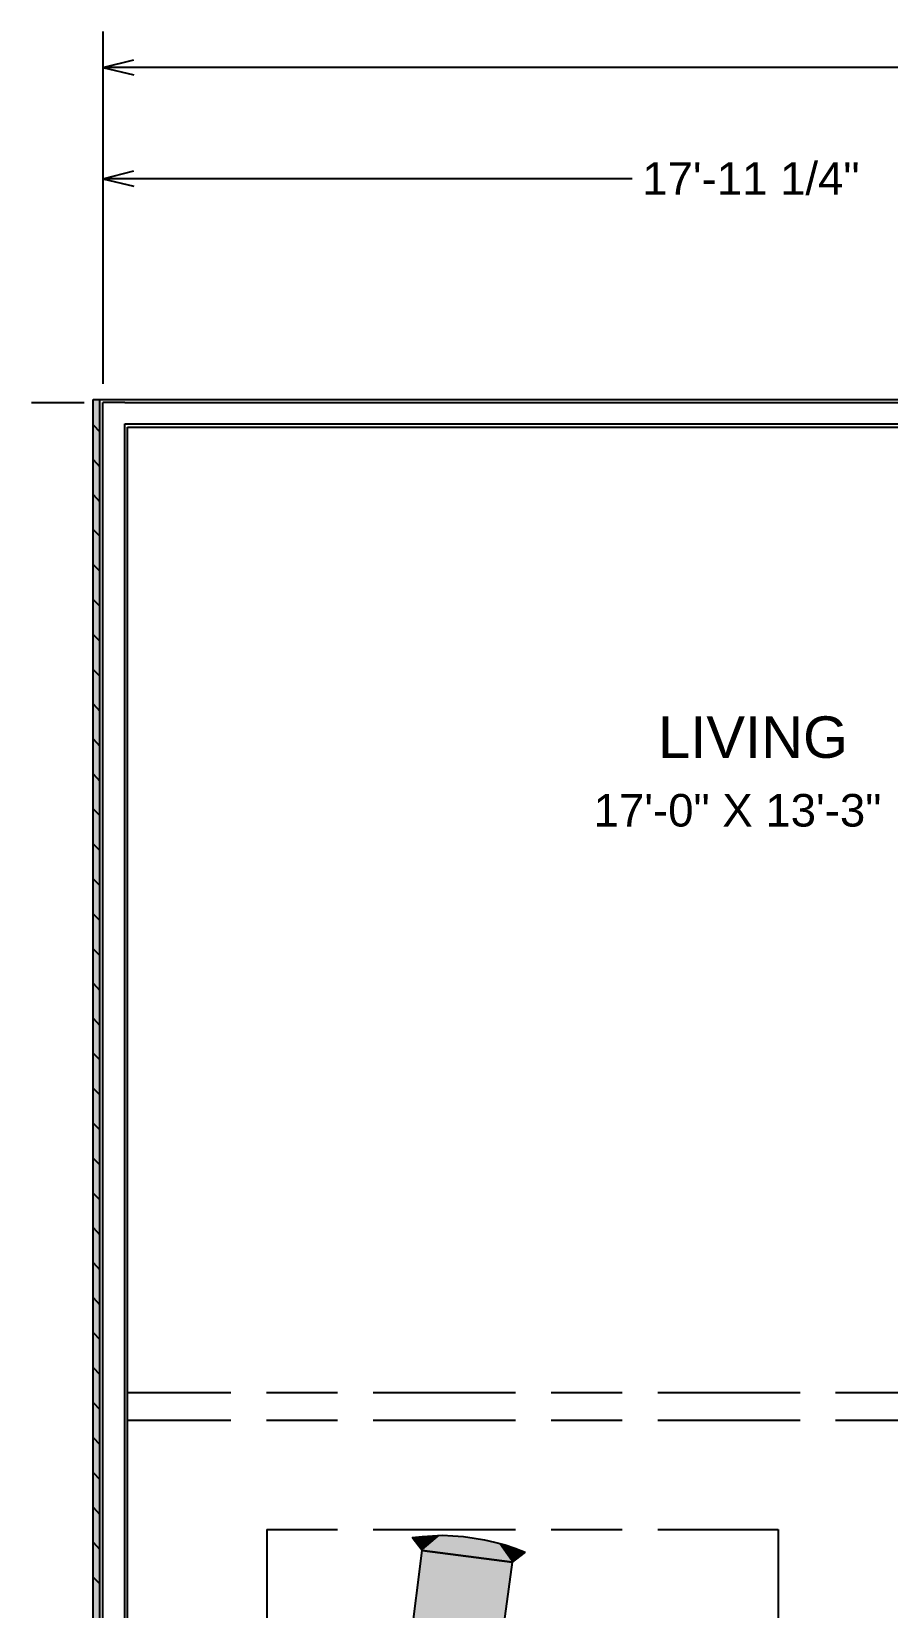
# Model space of a CAD drawing. Extents: x 0 to 810, y -8 to 614.
# Drawn here: x 0 to 181.9, y 279 to 614 of the extents above; entities that cross this region are included whole.
import ezdxf

# ---------------------------------------------------------------- set-up
doc = ezdxf.new("R2010")
doc.units = 0
doc.header["$MEASUREMENT"] = 0
for name, color, linetype in [('Line', 1, 'CONTINUOUS'), ('Poly', 3, 'CONTINUOUS'), ('Text', 6, 'CONTINUOUS')]:
    doc.layers.add(name, color=color, linetype=linetype)
doc.styles.get("Standard").update_dxf_attribs({"font": ' txt'})

msp = doc.modelspace()

# ---------------------------------------------------------------- hatches: boundary and pattern name
at = {"layer": 'Poly', "true_color": 0xffffff}
for points in [[(13.08, 125.6), (13.08, 535.76), (14.52, 535.76), (14.52, 127.04)], [(80.88, 293.84), (81.12, 293.96), (83.04, 291.08)], [(81.12, 293.96), (82.08, 294.08), (83.04, 291.08)], [(82.08, 294.08), (83.04, 294.08), (83.04, 291.08)], [(84.96, 294.2), (85.92, 294.32), (83.04, 291.08)], [(88.8, 294.2), (83.04, 291.08), (87.84, 294.32)], [(86.88, 294.32), (87.84, 294.32), (83.04, 291.08)], [(85.92, 294.32), (86.88, 294.32), (83.04, 291.08)], [(83.04, 294.08), (84, 294.2), (83.04, 291.08)], [(84, 294.2), (84.96, 294.2), (83.04, 291.08)], [(88.8, 294.2), (89.76, 294.2), (83.04, 291.08)], [(89.76, 294.2), (90.72, 294.08), (83.04, 291.08)], [(90.72, 294.08), (91.68, 294.08), (83.04, 291.08)], [(91.68, 294.08), (92.64, 293.96), (83.04, 291.08)], [(93.6, 293.84), (83.04, 291.08), (92.64, 293.96)], [(102.12, 288.56), (83.04, 291.08), (93.6, 293.84)], [(93.6, 293.84), (94.56, 293.72), (102.12, 288.56)], [(94.56, 293.72), (95.52, 293.48), (102.12, 288.56)], [(95.52, 293.48), (96.36, 293.36), (102.12, 288.56)], [(97.32, 293.12), (102.12, 288.56), (96.36, 293.36)], [(98.28, 292.88), (102.12, 288.56), (97.32, 293.12)], [(99.24, 292.64), (102.12, 288.56), (98.28, 292.88)], [(100.08, 292.4), (102.12, 288.56), (99.24, 292.64)], [(101.04, 292.16), (102.12, 288.56), (100.08, 292.4)], [(102, 291.8), (102.12, 288.56), (101.04, 292.16)], [(102.84, 291.56), (102.12, 288.56), (102, 291.8)], [(102.84, 291.56), (103.8, 291.2), (102.12, 288.56)], [(83.04, 291.08), (99, 265.28), (80.04, 267.8)], [(83.04, 291.08), (102.12, 288.56), (99, 265.28)], [(104.88, 290.72), (102.12, 288.56), (103.8, 291.2)]]:
    msp.add_hatch(color=7, dxfattribs=at).paths.add_polyline_path(points, flags=0)

# ---------------------------------------------------------------- linework, layer by layer
at = {"layer": 'Line', "color": 178, "true_color": 0x000000}
for p, q in [((15.12, 614), (15.12, 539.12)), ((15.12, 610.28), (15.12, 539.12)), ((15.12, 606.32), (21.72, 608)), ((15.12, 606.32), (21.72, 604.76)), ((241.8, 606.32), (15.12, 606.32)), ((15.12, 586.64), (15.12, 539.12)), ((15.12, 582.68), (21.72, 584.36)), ((15.12, 582.68), (21.72, 581.12)), ((127.68, 582.68), (15.12, 582.68)), ((0, 535.16), (11.16, 535.16)), ((13.08, 535.76), (296.64, 535.76)), ((13.08, 125.6), (13.08, 535.76)), ((13.08, 535.76), (14.52, 535.76)), ((14.52, 127.04), (14.52, 535.76)), ((14.52, 127.04), (14.52, 535.76)), ((15.12, 127.64), (15.12, 535.16)), ((19.8, 535.16), (15.12, 535.16)), ((19.8, 535.16), (296.64, 535.16)), ((13.08, 530.36), (14.52, 528.92)), ((19.8, 530.6), (296.64, 530.6)), ((19.8, 132.32), (19.8, 530.6)), ((20.4, 529.88), (296.64, 529.88)), ((20.4, 132.92), (20.4, 529.88)), ((13.08, 523.04), (14.52, 521.48)), ((13.08, 515.6), (14.52, 514.04)), ((13.08, 508.16), (14.52, 506.72)), ((13.08, 500.72), (14.52, 499.28)), ((13.08, 493.28), (14.52, 491.84)), ((13.08, 485.84), (14.52, 484.4)), ((13.08, 478.4), (14.52, 476.96)), ((13.08, 471.08), (14.52, 469.52)), ((13.08, 463.64), (14.52, 462.08)), ((13.08, 456.2), (14.52, 454.64)), ((13.08, 448.76), (14.52, 447.32)), ((13.08, 441.32), (14.52, 439.88)), ((13.08, 433.88), (14.52, 432.44)), ((13.08, 426.44), (14.52, 425)), ((13.08, 419), (14.52, 417.56)), ((13.08, 411.68), (14.52, 410.12)), ((13.08, 404.24), (14.52, 402.68)), ((13.08, 396.8), (14.52, 395.36)), ((13.08, 389.36), (14.52, 387.92)), ((13.08, 381.92), (14.52, 380.48)), ((13.08, 374.48), (14.52, 373.04)), ((13.08, 367.04), (14.52, 365.6)), ((13.08, 359.72), (14.52, 358.16)), ((13.08, 352.28), (14.52, 350.72)), ((13.08, 344.84), (14.52, 343.28)), ((13.08, 337.4), (14.52, 335.96)), ((13.08, 329.96), (14.52, 328.52)), ((13.08, 322.52), (14.52, 321.08)), ((20.4, 324.68), (42.36, 324.68)), ((49.92, 324.68), (65.04, 324.68)), ((72.6, 324.68), (102.84, 324.68)), ((110.4, 324.68), (125.52, 324.68)), ((133.08, 324.68), (163.32, 324.68)), ((170.88, 324.68), (184.44, 324.68)), ((20.4, 318.8), (42.36, 318.8)), ((49.92, 318.8), (65.04, 318.8)), ((72.6, 318.8), (102.84, 318.8)), ((110.4, 318.8), (125.52, 318.8)), ((133.08, 318.8), (163.32, 318.8)), ((170.88, 318.8), (184.44, 318.8)), ((13.08, 315.08), (14.52, 313.64)), ((13.08, 307.64), (14.52, 306.2)), ((13.08, 300.32), (14.52, 298.76)), ((50.04, 295.52), (50.04, 273.32)), ((50.04, 295.52), (65.04, 295.52)), ((72.6, 295.52), (102.84, 295.52)), ((110.4, 295.52), (125.52, 295.52)), ((133.08, 295.52), (158.64, 295.52)), ((158.64, 295.52), (158.64, 273.32)), ((13.08, 292.88), (14.52, 291.32)), ((80.88, 293.84), (83.04, 294.08)), ((83.04, 291.08), (80.88, 293.84)), ((83.04, 294.08), (85.2, 294.2)), ((85.2, 294.2), (87.36, 294.32)), ((87.36, 294.32), (89.52, 294.2)), ((89.52, 294.2), (91.8, 294.08)), ((91.8, 294.08), (94.08, 293.72)), ((94.08, 293.72), (96.24, 293.36)), ((96.24, 293.36), (98.4, 292.88)), ((98.4, 292.88), (100.68, 292.28)), ((100.68, 292.28), (102.72, 291.56)), ((102.72, 291.56), (104.88, 290.72)), ((80.04, 267.8), (83.04, 291.08)), ((83.04, 291.08), (102.12, 288.56)), ((102.12, 288.56), (83.04, 291.08)), ((102.12, 288.56), (99, 265.28)), ((104.88, 290.72), (102.12, 288.56)), ((13.08, 285.44), (14.52, 284))]:
    msp.add_line(p, q, dxfattribs=at)

# ---------------------------------------------------------------- texts
at = {"layer": 'Text', "color": 178, "true_color": 0x000000, "attachment_point": 1}
for s, insert, char_height in [('{\\fArial|b0|i0|c204|p34;17\'-11 1/4"}', (129.78, 586.2115), 6.93), ('{\\fArial|b0|i0|c204|p34;LIVING}', (133.14, 468.4007), 8.82), ('{\\fArial|b0|i0|c204|p34;17\'-0" X 13\'-3"}', (119.46, 451.9075), 6.93)]:
    msp.add_mtext(s, dxfattribs=dict(at, insert=insert, char_height=char_height))

doc.saveas('drawing.dxf')
